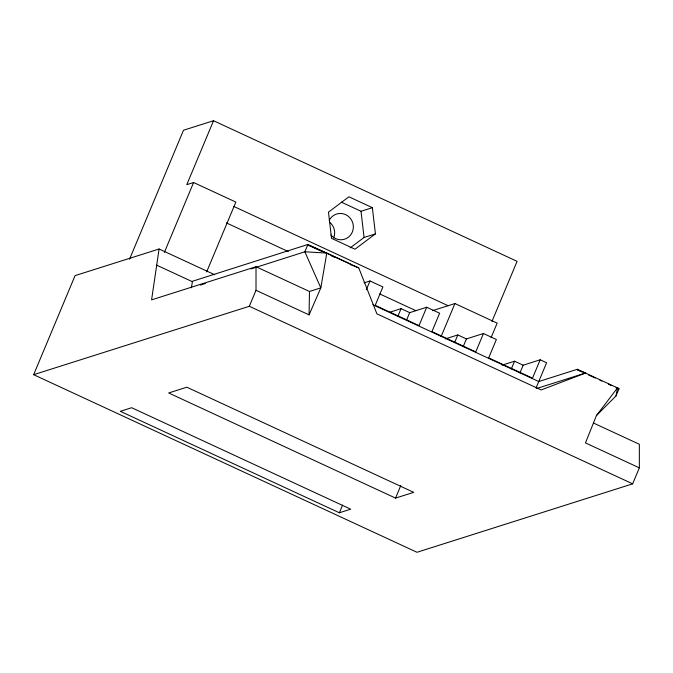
<?xml version="1.0" encoding="UTF-8"?>
<svg xmlns="http://www.w3.org/2000/svg" width="673" height="673" viewBox="0 0 673 673"><rect width="100%" height="100%" fill="white"/><g stroke="black" fill="none" stroke-linecap="round" stroke-linejoin="round"><path stroke-width="1.01" d="M159.08 249.002L75.073 275.619L33.65 374.684L249.321 306.282L256.009 290.299L256.018 266.727L151.585 299.864L159.08 249.002L214.721 274.744M33.65 374.684L416.991 552.281L632.654 483.837L639.333 467.853L639.35 444.281L593.653 423.115M256.009 290.299L309.067 314.871L309.471 291.485L256.018 266.727M191.418 287.783L192.47 281.255L307.914 244.467L350.456 264.169L350.288 264.573L358.743 267.879L376.905 313.845L541.176 389.945L585.611 373.01L577.165 369.687L577.325 369.284L619.059 388.624L615.997 395.951L596.446 415.544L585.468 442.901L639.333 467.853M615.997 395.951L617.562 387.816L618.891 389.019L616.047 387.698M129.561 259.181L183.502 130.242L213.543 120.719L517.091 261.343L491.971 321.408M213.543 120.719L186.791 184.663L193.605 182.509L235.853 202.085L206.636 271.926M164.389 252.35L193.605 182.509M307.914 244.467L304.852 251.786L320.828 287.876L309.067 314.871M366.348 289.676L369.982 280.969L382.895 286.942L375.214 305.332L419.027 325.623L426.716 307.241L439.637 313.223L431.948 331.604L475.761 351.895L483.45 333.514L496.371 339.495L488.682 357.885L532.494 378.176L540.183 359.794L546.611 362.764L536.087 387.884M397.852 316.394L401.083 308.655L409.689 312.642L426.716 307.241M406.458 320.382L409.689 312.642M339.369 512.784L350.717 509.183L131.656 407.712L120.307 411.304L339.369 512.784L342.599 505.053M441.118 336.534L454.914 303.557L497.162 323.133L491.071 337.678M454.586 342.675L457.825 334.935L466.431 338.923L483.45 333.514M395.556 498.096L413.718 492.342L186.842 387.211L168.662 392.965L395.556 498.096L400.788 485.586M463.192 346.662L466.431 338.923M511.32 368.947L514.559 361.208L523.165 365.195L540.183 359.794M519.926 372.935L523.165 365.195M596.446 415.544L617.562 387.816M350.179 247.9L364.068 237.476L375.416 233.876L372.362 207.671L348.892 196.802L328.474 212.13L331.52 238.335L354.991 249.203L375.416 233.876M309.471 291.485L320.828 287.876L326.792 253.082L307.746 244.863L321.93 251.433M200.344 285.091L205.324 283.51M251.105 268.914L304.852 251.786L326.792 253.082L358.743 267.879M341.304 202.136L361.022 211.272L372.362 207.671M363.975 282.879L369.982 280.969M389.608 312.297L401.083 308.655M432.403 310.682L454.914 303.557M445.391 338.872L457.825 334.935M502.117 365.153L514.559 361.208M577.325 369.284L538.77 381.541L372.867 304.743M536.701 388.481L585.611 373.01M233.8 206.443L448.1 305.71M331.377 255.816L335.162 257.566M577.165 369.687L581.901 371.883M588.539 374.962L595.184 378.033M599.921 380.228L601.822 381.111M608.459 384.19L611.303 385.503M226.397 222.906L288.305 251.584M379.74 293.941L415.931 310.699M249.321 306.282L632.654 483.837M156.59 265.128L192.301 281.659M361.022 211.272L364.068 237.476M329.787 222.351A13.208 12.72 72.4 0 1 333.64 237.956M329.206 220.408A13.208 12.72 72.4 0 1 347.798 215.915A13.208 12.72 72.4 0 1 350.086 235.617A13.208 12.72 72.4 0 1 330.897 234.961"/></g></svg>
